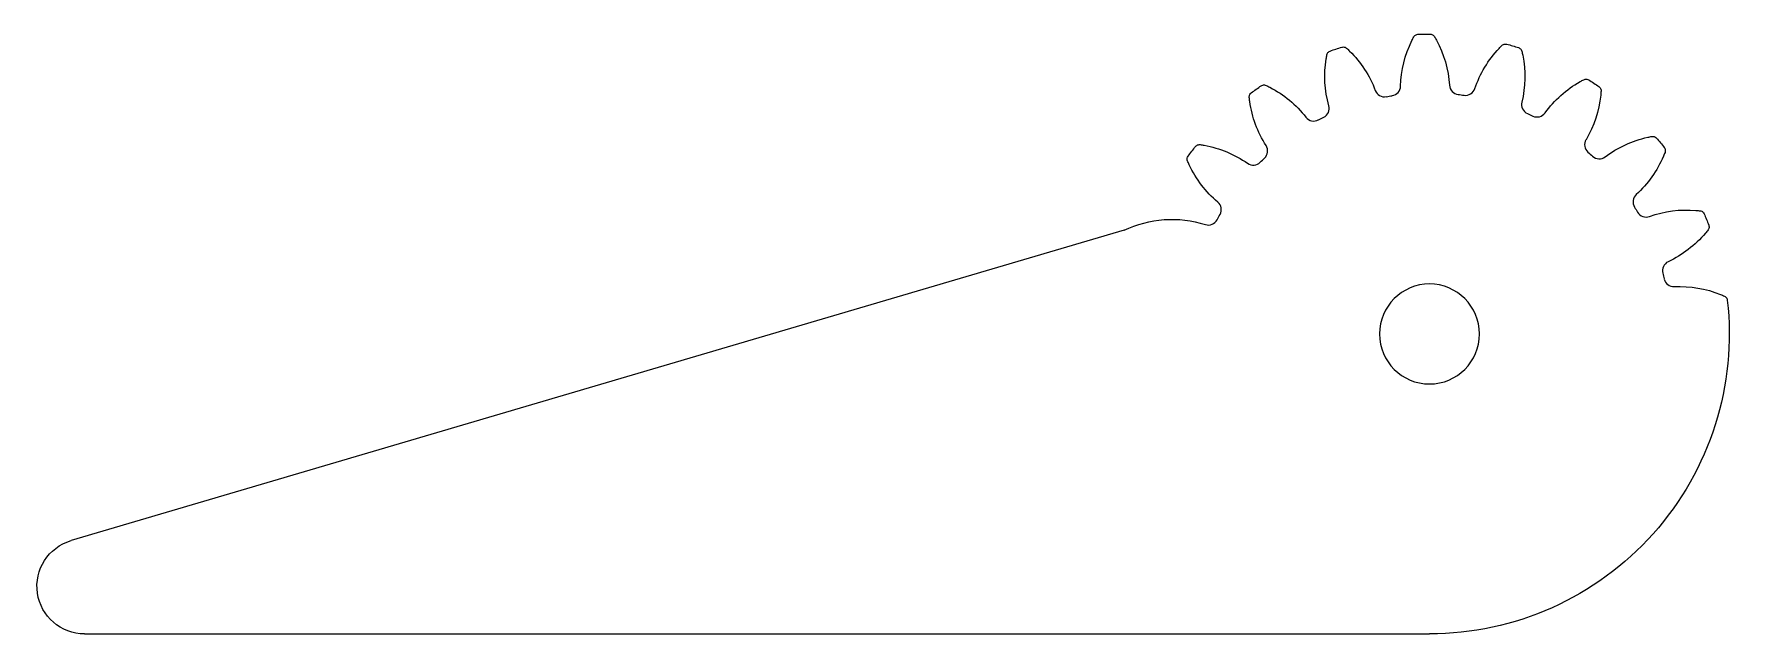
# Model space of a CAD drawing. Header units: millimetres. Extents: x -1.1 to 34.7, y 0 to 12.6.
import ezdxf

# ---------------------------------------------------------------- set-up
doc = ezdxf.new("R2010")
doc.units = ezdxf.units.MM

msp = doc.modelspace()

# ---------------------------------------------------------------- linework, layer by layer
at = {"layer": 'INTERIOR_PROFILES', "extrusion": (0, 0, -1)}
msp.add_circle((-28.26, 6.298), 1.05, dxfattribs=at)
at = {"layer": 'OUTER_PROFILES'}
for p, q in [((21.843, 8.475), (-0.282, 1.959)), ((0, 0), (28.26, 0))]:
    msp.add_line(p, q, dxfattribs=at)
at = {"layer": 'OUTER_PROFILES', "extrusion": (0, 0, -1)}
for centre, radius, start, end in [((-28.26, 6.298), 6.298, 87.7892, 90.1382), ((-28.26, 6.298), 6.298, 70.6463, 72.9954), ((-24.97, 10.597), 2.3, 134.5115, 159.2378), ((-29.951, 11.44), 2.3, 1.5468, 26.2731), ((-26.383, 11.376), 2.3, 151.6544, 176.3807), ((-31.392, 10.713), 2.3, 18.6896, 43.4159), ((-28.26, 6.298), 6.298, 104.932, 107.2811), ((-28.36, 11.71), 2.3, -15.5961, 9.1302), ((-27.963, 11.703), 2.3, 168.7972, 193.5235), ((-28.26, 6.298), 6.298, 53.5035, 55.8525), ((-23.849, 9.436), 2.3, 117.3686, 142.0949), ((-32.554, 9.594), 2.3, 35.8325, 60.5588), ((-28.26, 6.298), 6.298, 122.0749, 124.4239), ((-26.761, 11.499), 2.3, 327.2611, 351.9874), ((-28.26, 6.298), 5.065, 79.6812, 81.1034), ((-28.26, 6.298), 5.065, 96.8241, 98.2462), ((-29.57, 11.55), 2.3, 185.9401, 210.6664), ((-28.26, 6.298), 5.065, 62.5384, 63.9605), ((-28.26, 6.298), 5.065, 113.9669, 115.3891), ((-33.335, 8.181), 2.3, 52.9753, 77.7016), ((-28.26, 6.298), 6.298, 139.2178, 141.5668), ((-28.26, 6.298), 6.298, 36.3606, 38.7097), ((-23.12, 7.997), 2.3, 100.2258, 124.9521), ((-28.26, 6.298), 5.065, 131.1098, 132.5319), ((-31.06, 10.931), 2.3, 203.0829, 227.8092), ((-25.294, 10.826), 2.3, 310.1182, 334.8445), ((-28.26, 6.298), 5.065, 45.3955, 46.8176), ((-28.26, 6.298), 5.065, 148.2526, 149.6748), ((-22.847, 6.406), 2.3, 64.0983, 107.8092), ((-28.26, 6.298), 5.065, 28.2526, 29.6748), ((-33.665, 6.602), 2.3, 70.1182, 94.8445), ((-28.26, 6.298), 6.298, 156.3606, 158.7097), ((-32.301, 9.9), 2.3, 220.2258, 244.9521), ((-28.26, 6.298), 5.065, 165.3955, 166.8176), ((-33.514, 4.995), 2.3, 87.2611, 111.9874), ((-28.26, 6.298), 6.298, 173.5035, 270), ((0, 1), 1, -90, 73.5906)]:
    msp.add_arc(centre, radius, start, end, dxfattribs=at)
at = {"layer": 'OUTER_PROFILES'}
for centre, start, end in [((27.444, 11.508), 278.8966, 358.4532), ((28.886, 11.534), 183.6193, 263.1759), ((29.016, 11.517), 261.7538, 341.3104), ((27.315, 11.486), 200.7622, 280.3188), ((30.402, 11.117), 166.4765, 246.0331), ((25.828, 10.977), 217.9051, 297.4616), ((25.945, 11.036), -63.9605, 15.5961), ((30.521, 11.062), 244.6109, 324.1675), ((31.727, 10.271), 149.3336, 228.8902), ((24.651, 10.143), -46.8176, 32.7389), ((31.825, 10.184), 227.4681, 307.0247), ((24.557, 10.052), 235.0479, 314.6045), ((23.678, 8.908), -29.6748, 49.8818), ((32.744, 9.072), 132.1908, 211.7474), ((23.614, 8.794), 252.1908, 331.7474), ((32.812, 8.96), 210.3252, 289.8818), ((33.363, 7.627), 115.0479, 194.6045), ((33.394, 7.5), 193.1824, 272.7389)]:
    msp.add_arc(centre, 0.208, start, end, dxfattribs=at)
for points, knots in [([(27.889, 12.458), (27.896, 12.472), (27.903, 12.486), (27.916, 12.512), (27.923, 12.524), (27.929, 12.536)], [-0.008572394, -0.008572394, -0.008572394, -0.008572394, -0.004148814, -0.004148814, 0, 0, 0, 0]), ([(27.929, 12.536), (27.935, 12.546), (27.942, 12.556), (27.958, 12.571), (27.967, 12.577), (27.989, 12.587), (28.003, 12.59), (28.017, 12.591)], [-0.01078655, -0.01078655, -0.01078655, -0.01078655, -0.00730428, -0.00730428, -0.00412218, -0.00412218, 0, 0, 0, 0]), ([(28.275, 12.595), (28.286, 12.595), (28.298, 12.593), (28.32, 12.586), (28.33, 12.58), (28.349, 12.565), (28.358, 12.555), (28.364, 12.544)], [-0.0107591, -0.0107591, -0.0107591, -0.0107591, -0.00736123, -0.00736123, -0.00380249, -0.00380249, 0, 0, 0, 0]), ([(28.364, 12.544), (28.371, 12.532), (28.378, 12.52), (28.393, 12.494), (28.4, 12.481), (28.407, 12.468)], [-0.008840871, -0.008840871, -0.008840871, -0.008840871, -0.00456212, -0.00456212, 0, 0, 0, 0]), ([(26.105, 12.162), (26.107, 12.173), (26.112, 12.184), (26.123, 12.203), (26.13, 12.211), (26.148, 12.228), (26.16, 12.235), (26.173, 12.239)], [-0.01078655, -0.01078655, -0.01078655, -0.01078655, -0.00730428, -0.00730428, -0.00412218, -0.00412218, 0, 0, 0, 0]), ([(26.418, 12.32), (26.429, 12.323), (26.44, 12.325), (26.463, 12.324), (26.475, 12.322), (26.498, 12.313), (26.509, 12.306), (26.518, 12.297)], [-0.0107591, -0.0107591, -0.0107591, -0.0107591, -0.00736123, -0.00736123, -0.00380249, -0.00380249, 0, 0, 0, 0]), ([(26.518, 12.297), (26.529, 12.288), (26.539, 12.279), (26.56, 12.258), (26.571, 12.248), (26.582, 12.237)], [-0.008840871, -0.008840871, -0.008840871, -0.008840871, -0.00456212, -0.00456212, 0, 0, 0, 0]), ([(29.721, 12.294), (29.732, 12.305), (29.742, 12.316), (29.763, 12.337), (29.773, 12.347), (29.783, 12.356)], [-0.008572394, -0.008572394, -0.008572394, -0.008572394, -0.004148814, -0.004148814, 0, 0, 0, 0]), ([(29.783, 12.356), (29.791, 12.365), (29.801, 12.371), (29.821, 12.381), (29.831, 12.384), (29.855, 12.387), (29.869, 12.386), (29.882, 12.383)], [-0.01078655, -0.01078655, -0.01078655, -0.01078655, -0.00730428, -0.00730428, -0.00412218, -0.00412218, 0, 0, 0, 0]), ([(30.13, 12.311), (30.141, 12.308), (30.152, 12.302), (30.17, 12.289), (30.179, 12.28), (30.193, 12.26), (30.198, 12.248), (30.201, 12.236)], [-0.0107591, -0.0107591, -0.0107591, -0.0107591, -0.00736123, -0.00736123, -0.00380249, -0.00380249, 0, 0, 0, 0]), ([(30.201, 12.236), (30.204, 12.222), (30.207, 12.209), (30.213, 12.18), (30.217, 12.165), (30.219, 12.15)], [-0.008840871, -0.008840871, -0.008840871, -0.008840871, -0.00456212, -0.00456212, 0, 0, 0, 0]), ([(26.09, 12.075), (26.092, 12.09), (26.095, 12.105), (26.1, 12.134), (26.102, 12.148), (26.105, 12.162)], [-0.008572394, -0.008572394, -0.008572394, -0.008572394, -0.004148814, -0.004148814, 0, 0, 0, 0]), ([(24.725, 11.509), (24.734, 11.516), (24.744, 11.521), (24.767, 11.527), (24.779, 11.528), (24.803, 11.526), (24.816, 11.523), (24.827, 11.518)], [-0.0107591, -0.0107591, -0.0107591, -0.0107591, -0.00736123, -0.00736123, -0.00380249, -0.00380249, 0, 0, 0, 0]), ([(24.827, 11.518), (24.84, 11.512), (24.852, 11.506), (24.879, 11.493), (24.893, 11.486), (24.906, 11.479)], [-0.008840871, -0.008840871, -0.008840871, -0.008840871, -0.00456212, -0.00456212, 0, 0, 0, 0]), ([(31.424, 11.597), (31.437, 11.604), (31.45, 11.611), (31.476, 11.625), (31.489, 11.632), (31.501, 11.638)], [-0.008572394, -0.008572394, -0.008572394, -0.008572394, -0.004148814, -0.004148814, 0, 0, 0, 0]), ([(31.501, 11.638), (31.511, 11.644), (31.522, 11.647), (31.544, 11.65), (31.555, 11.65), (31.579, 11.646), (31.592, 11.641), (31.604, 11.634)], [-0.01078655, -0.01078655, -0.01078655, -0.01078655, -0.00730428, -0.00730428, -0.00412218, -0.00412218, 0, 0, 0, 0]), ([(31.82, 11.492), (31.829, 11.486), (31.837, 11.478), (31.851, 11.459), (31.857, 11.449), (31.864, 11.425), (31.866, 11.412), (31.865, 11.4)], [-0.0107591, -0.0107591, -0.0107591, -0.0107591, -0.00736123, -0.00736123, -0.00380249, -0.00380249, 0, 0, 0, 0]), ([(24.472, 11.266), (24.471, 11.278), (24.472, 11.289), (24.477, 11.311), (24.481, 11.321), (24.494, 11.342), (24.503, 11.352), (24.514, 11.36)], [-0.01078655, -0.01078655, -0.01078655, -0.01078655, -0.00730428, -0.00730428, -0.00412218, -0.00412218, 0, 0, 0, 0]), ([(24.483, 11.179), (24.481, 11.194), (24.479, 11.209), (24.475, 11.238), (24.474, 11.252), (24.472, 11.266)], [-0.008572394, -0.008572394, -0.008572394, -0.008572394, -0.004148814, -0.004148814, 0, 0, 0, 0]), ([(31.865, 11.4), (31.864, 11.386), (31.863, 11.372), (31.86, 11.343), (31.859, 11.327), (31.857, 11.312)], [-0.008840871, -0.008840871, -0.008840871, -0.008840871, -0.00456212, -0.00456212, 0, 0, 0, 0]), ([(32.845, 10.429), (32.86, 10.432), (32.875, 10.435), (32.904, 10.441), (32.918, 10.443), (32.931, 10.446)], [-0.008572394, -0.008572394, -0.008572394, -0.008572394, -0.004148814, -0.004148814, 0, 0, 0, 0]), ([(32.931, 10.446), (32.943, 10.448), (32.954, 10.448), (32.976, 10.444), (32.986, 10.441), (33.008, 10.43), (33.019, 10.422), (33.028, 10.411)], [-0.01078655, -0.01078655, -0.01078655, -0.01078655, -0.00730428, -0.00730428, -0.00412218, -0.00412218, 0, 0, 0, 0]), ([(23.176, 9.929), (23.172, 9.94), (23.169, 9.951), (23.167, 9.973), (23.168, 9.984), (23.174, 10.008), (23.18, 10.02), (23.188, 10.031)], [-0.01078655, -0.01078655, -0.01078655, -0.01078655, -0.00730428, -0.00730428, -0.00412218, -0.00412218, 0, 0, 0, 0]), ([(23.345, 10.236), (23.353, 10.245), (23.361, 10.253), (23.381, 10.265), (23.392, 10.27), (23.416, 10.275), (23.429, 10.276), (23.441, 10.274)], [-0.0107591, -0.0107591, -0.0107591, -0.0107591, -0.00736123, -0.00736123, -0.00380249, -0.00380249, 0, 0, 0, 0]), ([(23.441, 10.274), (23.455, 10.272), (23.469, 10.27), (23.498, 10.265), (23.513, 10.263), (23.528, 10.26)], [-0.008840871, -0.008840871, -0.008840871, -0.008840871, -0.00456212, -0.00456212, 0, 0, 0, 0]), ([(33.209, 10.11), (33.204, 10.098), (33.198, 10.085), (33.187, 10.057), (33.182, 10.043), (33.176, 10.029)], [-0.008840871, -0.008840871, -0.008840871, -0.008840871, -0.00456212, -0.00456212, 0, 0, 0, 0]), ([(33.193, 10.212), (33.2, 10.203), (33.205, 10.193), (33.213, 10.171), (33.215, 10.16), (33.215, 10.135), (33.213, 10.122), (33.209, 10.11)], [-0.0107591, -0.0107591, -0.0107591, -0.0107591, -0.00736123, -0.00736123, -0.00380249, -0.00380249, 0, 0, 0, 0]), ([(23.212, 9.849), (23.206, 9.863), (23.199, 9.877), (23.187, 9.903), (23.182, 9.916), (23.176, 9.929)], [-0.008572394, -0.008572394, -0.008572394, -0.008572394, -0.004148814, -0.004148814, 0, 0, 0, 0]), ([(33.859, 8.893), (33.874, 8.892), (33.889, 8.891), (33.919, 8.888), (33.933, 8.886), (33.946, 8.884)], [-0.008572394, -0.008572394, -0.008572394, -0.008572394, -0.004148814, -0.004148814, 0, 0, 0, 0]), ([(33.946, 8.884), (33.958, 8.883), (33.969, 8.88), (33.989, 8.87), (33.998, 8.864), (34.015, 8.847), (34.023, 8.835), (34.029, 8.823)], [-0.01078655, -0.01078655, -0.01078655, -0.01078655, -0.00730428, -0.00730428, -0.00412218, -0.00412218, 0, 0, 0, 0]), ([(34.112, 8.482), (34.104, 8.471), (34.095, 8.461), (34.077, 8.438), (34.067, 8.426), (34.057, 8.414)], [-0.008840871, -0.008840871, -0.008840871, -0.008840871, -0.00456212, -0.00456212, 0, 0, 0, 0]), ([(34.127, 8.584), (34.132, 8.574), (34.134, 8.562), (34.135, 8.539), (34.133, 8.527), (34.126, 8.504), (34.12, 8.492), (34.112, 8.482)], [-0.0107591, -0.0107591, -0.0107591, -0.0107591, -0.00736123, -0.00736123, -0.00380249, -0.00380249, 0, 0, 0, 0]), ([(34.375, 7.128), (34.389, 7.122), (34.404, 7.116), (34.431, 7.105), (34.443, 7.099), (34.456, 7.093)], [-0.008572394, -0.008572394, -0.008572394, -0.008572394, -0.004148814, -0.004148814, 0, 0, 0, 0]), ([(34.456, 7.093), (34.467, 7.089), (34.476, 7.082), (34.493, 7.067), (34.499, 7.058), (34.511, 7.037), (34.515, 7.024), (34.517, 7.01)], [-0.01078655, -0.01078655, -0.01078655, -0.01078655, -0.00730428, -0.00730428, -0.00412218, -0.00412218, 0, 0, 0, 0])]:
    msp.add_open_spline(points, degree=3, knots=knots, dxfattribs=at)

doc.saveas('drawing.dxf')
